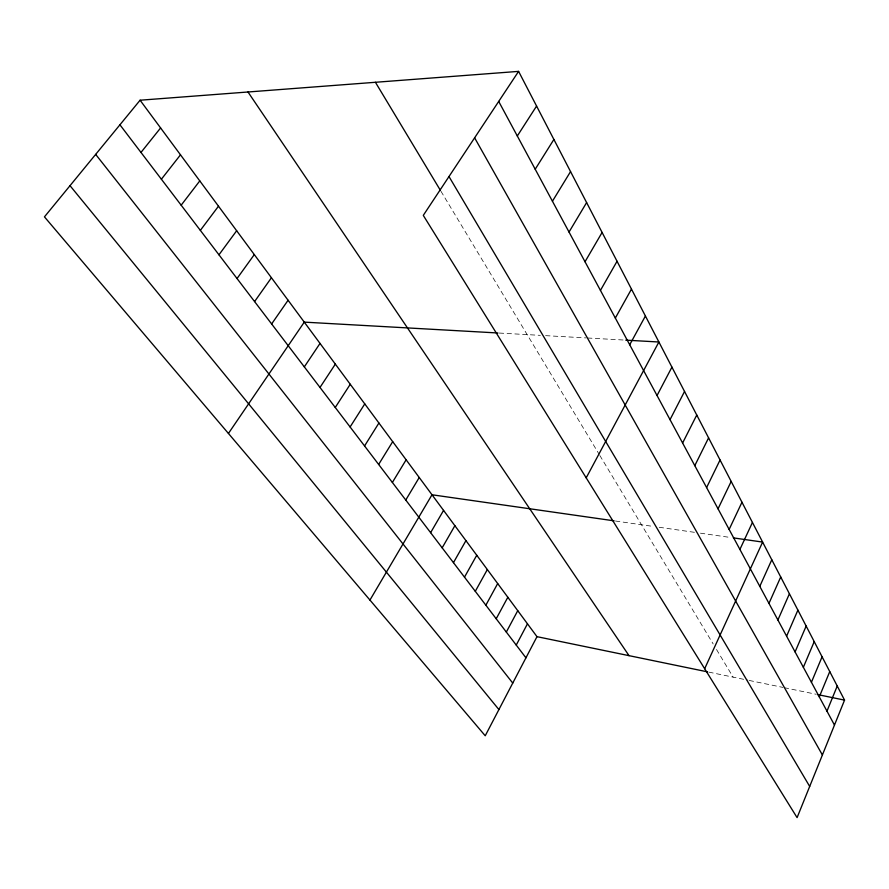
<?xml version="1.0" encoding="UTF-8"?>
<svg xmlns="http://www.w3.org/2000/svg" width="889" height="889" viewBox="0 0 889 889"><rect width="100%" height="100%" fill="white"/><g stroke="black" fill="none" stroke-linecap="round" stroke-linejoin="round"><path stroke-width="0.67" stroke-dasharray="4.45 3.33" d="M499.296 333.053L540.334 335.353M545.602 335.653L586.162 337.92M587.54 337.998L624.422 340.065M615.466 521.021L653.748 526.499M659.205 527.277L695.054 532.411M700.432 533.178L730.78 537.523M708.844 672.128L747.86 680.174M749.194 680.452L782.931 687.408M784.242 687.686L816.024 694.242M440.944 191.246L599.142 454.312M599.819 455.446L713.178 643.969M716.49 649.47L733.136 677.14"/><path stroke-width="1.33" d="M844.55 700.121L797.089 817.624L423.286 215.382L518.598 71.376L844.55 700.121L817.369 694.52M826.97 711.156L837.238 686.019M819.291 696.898L829.748 671.584M811.424 682.274L822.081 656.782M803.356 667.295L814.224 641.614M795.088 651.926L806.156 626.067M786.598 636.168L797.9 610.132M777.897 620L789.421 593.774M768.963 603.398L780.72 576.994M759.784 586.362L771.785 559.77M704.666 668.717L762.618 542.079L733.381 537.889M739.904 549.446L752.438 522.454M729.136 529.444L741.971 502.252M718.034 508.83L731.18 481.438M706.599 487.572L720.057 459.991M694.798 465.647L708.589 437.866M682.608 443.022L696.754 415.041M670.028 419.664L684.541 391.471M140.084 100.213L536.989 636.668L485.227 735.77L44.45 216.86L140.084 100.213L518.598 71.376M657.038 395.527L671.928 367.146M516.242 645.07L527.466 623.811M586.195 477.86L658.893 341.998L625.767 340.143M506.33 632.057L517.754 610.676M496.206 618.766L507.83 597.264M485.861 605.198L497.684 583.562M629.712 344.765L645.414 316.006M475.293 591.318L487.339 569.56M615.332 318.062L631.468 289.114M464.503 577.139L476.748 555.258M453.457 562.648L465.936 540.645M600.442 290.403L617.044 261.277M442.166 547.835L454.879 525.699M585.018 261.755L602.097 232.451M430.62 532.667L443.567 510.408M369.946 600.064L431.998 494.773L614.121 520.832M405.762 500.029L419.23 477.515M569.027 232.051L586.618 202.581M392.382 482.46L406.129 459.813M552.436 201.236L570.549 171.599M378.647 464.447L392.694 441.655M364.568 445.945L378.914 423.02M535.2 169.243L553.891 139.451M350.099 426.964L364.768 403.906M517.309 135.995L536.578 106.069M335.253 407.473L350.255 384.281M319.996 387.448L335.342 364.123M304.327 366.868L320.018 343.421M228.429 433.454L304.271 322.129L497.929 332.986M271.634 323.952L288.08 300.249M254.587 301.571L271.434 277.746M237.041 278.535L254.298 254.587M218.961 254.81L236.663 230.74M200.347 230.373L218.494 206.192M181.167 205.192L199.781 180.9M161.387 179.222L180.489 154.83M140.984 152.441L160.598 127.949M536.989 636.668L707.511 671.851M70.02 185.679L498.907 709.566M95.668 154.386L512.753 683.074M119.926 124.793L525.944 657.816M247.987 91.989L629.023 655.66M375.425 82.288L440.244 190.09M448.989 176.544L809.69 786.432M474.615 137.817L822.392 754.983M498.707 101.435L834.471 725.08"/></g></svg>
